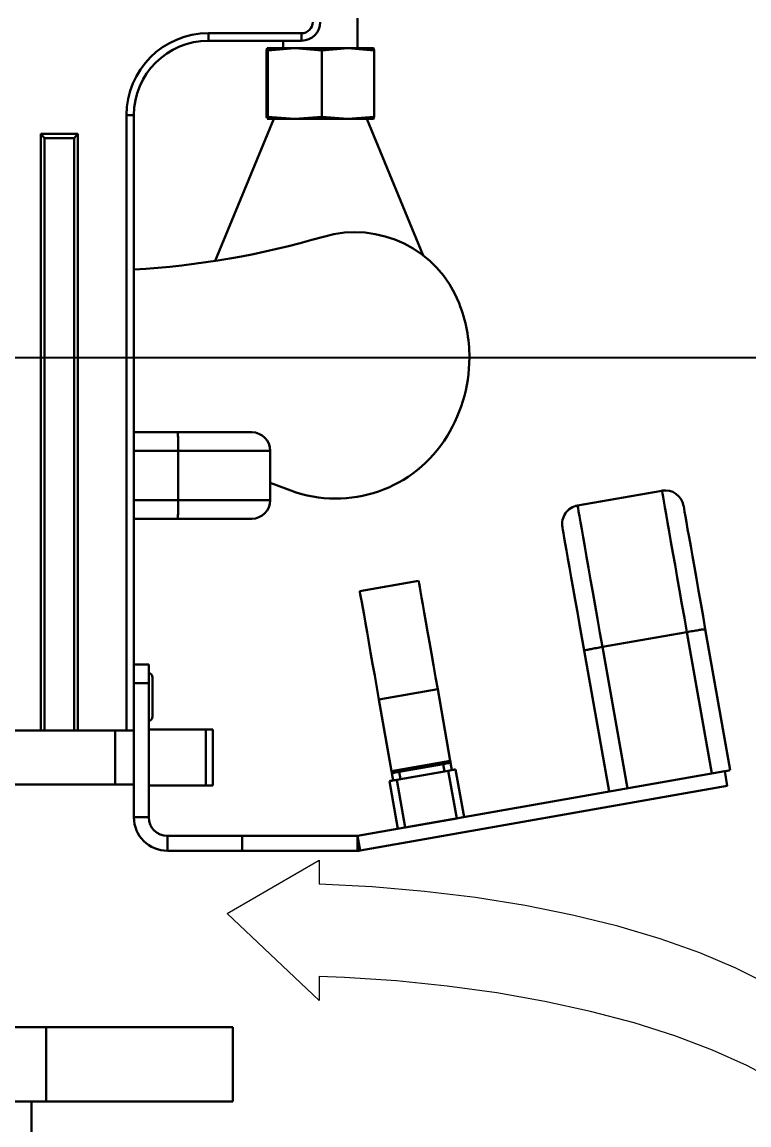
# Model space of a CAD drawing. Header units: millimetres. Extents: x -2601 to 21461, y 11492 to 21077.
# Drawn here: x 8228.6 to 8423.6, y 15153.8 to 15449.5 of the extents above; entities that cross this region are included whole.
import ezdxf

# ---------------------------------------------------------------- set-up
doc = ezdxf.new("R2010")
doc.units = ezdxf.units.MM
doc.header["$PDSIZE"] = -1
doc.linetypes.add('CENTERX2', pattern=[20.32, 12.7, -2.54, 2.54, -2.54])
doc.layers.add('中心线层', color=1, linetype='CENTERX2')
doc.layers.add('文字层', color=7, linetype='Continuous', lineweight=25)
doc.styles.get("Standard").update_dxf_attribs({"font": ''})
doc.styles.get('Standard').set_extended_font_data('HYSWLongFangSong')
doc.dimstyles.new('ISO-25', dxfattribs={"dimscale": 25, "dimtxt": 3.5, "dimasz": 1.6, "dimexe": 1.25, "dimexo": 0.625, "dimtad": 1, "dimdec": 0, "dimzin": 9, "dimdsep": 46, "dimtxsty": 'Standard', "dimcen": 2.5, "dimadec": 0, "dimazin": 2, "dimtfac": 1, "dimtdec": 0, "dimtofl": 0, "dimtmove": 0, "dimatfit": 3, "dimfxl": 1, "dimarcsym": 0})

# ---------------------------------------------------------------- blocks, each defined once
blk = doc.blocks.new('*D26')
at = {"color": 0, "lineweight": -2}
for p, q in [((8144.23, 16009.53), (8785.21, 16009.53)), ((8753.96, 15969.53), (8753.96, 15399.53)), ((8144.23, 15359.53), (8785.21, 15359.53))]:
    blk.add_line(p, q, dxfattribs=at)
at = {"color": 0}
for points in [[(8747.29, 15969.53), (8760.63, 15969.53), (8753.96, 16009.53)], [(8747.29, 15399.53), (8760.63, 15399.53), (8753.96, 15359.53)]]:
    blk.add_solid(points, dxfattribs=at)
at = {"layer": 'Defpoints', "color": 0}
for p in [(8128.61, 16009.53), (8128.61, 15359.53), (8753.96, 15359.53)]:
    blk.add_point(p, dxfattribs=at)
at = {"color": 0, "insert": (8694.59, 15647.54), "char_height": 87.5, "attachment_point": 5, "rotation": 90}
blk.add_mtext('650', dxfattribs=at)
blk = doc.blocks.new('*D27')
at = {"color": 0, "lineweight": -2}
for p, q in [((8144.23, 15359.53), (8786.74, 15359.53)), ((8755.49, 15319.53), (8755.49, 14835.03)), ((8360.73, 14795.03), (8786.74, 14795.03))]:
    blk.add_line(p, q, dxfattribs=at)
at = {"color": 0}
for points in [[(8748.82, 15319.53), (8762.15, 15319.53), (8755.49, 15359.53)], [(8748.82, 14835.03), (8762.15, 14835.03), (8755.49, 14795.03)]]:
    blk.add_solid(points, dxfattribs=at)
at = {"layer": 'Defpoints', "color": 0}
for p in [(8128.61, 15359.53), (8345.11, 14795.03), (8755.49, 14795.03)]:
    blk.add_point(p, dxfattribs=at)
at = {"color": 0, "insert": (8696.11, 15077.28), "char_height": 87.5, "attachment_point": 5, "rotation": 90}
blk.add_mtext('564', dxfattribs=at)
blk = doc.blocks.new('1111')
at = {"layer": '中心线层', "color": 0, "linetype": 'Continuous', "lineweight": 0}
for p, q in [((3648.14, -2830.89), (3672.84, -2816.56)), ((3672.84, -2816.56), (3672.84, -2823.05)), ((3687.08, -2823.77), (3672.84, -2823.05)), ((3701.1, -2824.98), (3687.08, -2823.77)), ((3714.8, -2826.65), (3701.1, -2824.98)), ((3728.07, -2828.77), (3714.8, -2826.65)), ((3740.81, -2831.34), (3728.07, -2828.77)), ((3672.84, -2854.23), (3648.14, -2830.89)), ((3752.92, -2834.32), (3740.81, -2831.34)), ((3764.32, -2837.71), (3752.92, -2834.32)), ((3774.91, -2841.46), (3764.32, -2837.71)), ((3784.61, -2845.56), (3774.91, -2841.46)), ((3672.84, -2847.74), (3672.84, -2854.23)), ((3679.63, -2848.03), (3672.84, -2847.8)), ((3693.55, -2848.96), (3679.63, -2848.03)), ((3793.36, -2849.96), (3784.61, -2845.56)), ((3707.21, -2850.35), (3693.55, -2848.96)), ((3720.52, -2852.19), (3707.21, -2850.35)), ((3801.07, -2854.65), (3793.36, -2849.96)), ((3733.36, -2854.47), (3720.52, -2852.19)), ((3745.66, -2857.16), (3733.36, -2854.47)), ((3807.71, -2859.58), (3801.07, -2854.65)), ((3757.31, -2860.25), (3745.66, -2857.16)), ((3813.2, -2864.71), (3807.71, -2859.58)), ((3768.24, -2863.71), (3757.31, -2860.25)), ((3778.35, -2867.53), (3768.24, -2863.71)), ((3817.52, -2870.01), (3813.2, -2864.71)), ((3787.59, -2871.66), (3778.35, -2867.53)), ((3795.87, -2876.09), (3787.59, -2871.66)), ((3820.63, -2875.43), (3817.52, -2870.01)), ((3803.15, -2880.78), (3795.87, -2876.09)), ((3822.5, -2880.94), (3820.63, -2875.43)), ((3809.35, -2885.69), (3803.15, -2880.78)), ((3823.13, -2886.49), (3822.5, -2880.94)), ((3814.45, -2890.78), (3809.35, -2885.69)), ((3823.13, -2911.19), (3823.13, -2886.49)), ((3823.13, -2911.19), (3823.13, -2886.49)), ((3818.4, -2896.03), (3814.45, -2890.78)), ((3823.13, -2892.5), (3818.4, -2901.65)), ((3819.45, -2898.07), (3818.4, -2896.03)), ((3818.4, -2901.65), (3814.45, -2906.9)), ((3814.45, -2906.9), (3809.35, -2912)), ((3809.35, -2912), (3803.15, -2916.91)), ((3823.13, -2911.19), (3822.5, -2916.74)), ((3803.15, -2916.91), (3795.87, -2921.59)), ((3822.5, -2916.74), (3820.63, -2922.25)), ((3795.87, -2921.59), (3787.59, -2926.02)), ((3820.63, -2922.25), (3817.52, -2927.67)), ((3787.59, -2926.02), (3778.35, -2930.15)), ((3817.52, -2927.67), (3813.2, -2932.97)), ((3778.35, -2930.15), (3768.24, -2933.97)), ((3813.2, -2932.97), (3807.71, -2938.1)), ((3768.24, -2933.97), (3757.31, -2937.43)), ((3757.31, -2937.43), (3745.66, -2940.52)), ((3807.71, -2938.1), (3801.07, -2943.03)), ((3745.66, -2940.52), (3733.36, -2943.21)), ((3672.84, -2943.39), (3648.14, -2966.73)), ((3672.84, -2949.88), (3672.84, -2943.39)), ((3720.52, -2945.49), (3707.21, -2947.33)), ((3733.36, -2943.21), (3720.52, -2945.49)), ((3801.07, -2943.03), (3793.36, -2947.72)), ((3707.21, -2947.33), (3693.55, -2948.72)), ((3793.36, -2947.72), (3784.61, -2952.13)), ((3679.63, -2949.65), (3672.84, -2949.88)), ((3693.55, -2948.72), (3679.63, -2949.65)), ((3784.61, -2952.13), (3774.91, -2956.22)), ((3774.91, -2956.22), (3764.32, -2959.98)), ((3764.32, -2959.98), (3752.92, -2963.36)), ((3752.92, -2963.36), (3740.81, -2966.34)), ((3740.81, -2966.34), (3728.07, -2968.91)), ((3648.14, -2966.73), (3672.84, -2981.06)), ((3728.07, -2968.91), (3714.8, -2971.04)), ((3714.8, -2971.04), (3701.1, -2972.71)), ((3687.08, -2973.91), (3672.84, -2974.63)), ((3672.84, -2981.06), (3672.84, -2974.58)), ((3701.1, -2972.71), (3687.08, -2973.91))]:
    blk.add_line(p, q, dxfattribs=at)

msp = doc.modelspace()

# ---------------------------------------------------------------- linework, layer by layer
at = {"color": 161, "lineweight": 30, "true_color": 0x67adff}
for p, q in [((8318.61, 15442.53), (8318.61, 15450.53)), ((8278.61, 15446.53), (8303.61, 15446.53)), ((8278.61, 15444.53), (8278.61, 15446.53)), ((8303.61, 15444.53), (8278.61, 15444.53)), ((8298.61, 15444.53), (8298.61, 15442.53)), ((8303.61, 15444.53), (8303.61, 15446.53)), ((8294.15, 15441.93), (8294.34, 15442.53)), ((8294.15, 15441.93), (8294.15, 15424.12)), ((8301.76, 15442.53), (8294.34, 15442.53)), ((8294.53, 15441.93), (8301.76, 15442.53)), ((8294.53, 15441.93), (8294.53, 15424.12)), ((8301.76, 15442.53), (8308.99, 15441.93)), ((8316.02, 15442.53), (8301.76, 15442.53)), ((8308.99, 15441.93), (8316.02, 15442.53)), ((8308.99, 15441.93), (8308.99, 15424.12)), ((8316.02, 15442.53), (8323.06, 15441.93)), ((8322.87, 15442.53), (8316.02, 15442.53)), ((8322.88, 15442.52), (8322.88, 15442.53)), ((8323.06, 15441.93), (8323.06, 15424.12)), ((8256.61, 15259.53), (8256.61, 15424.53)), ((8258.61, 15424.53), (8256.61, 15424.53)), ((8258.61, 15424.53), (8258.61, 15277.28)), ((8280.38, 15385.47), (8296.11, 15423.53)), ((8294.23, 15423.88), (8294.15, 15424.12)), ((8294.34, 15423.53), (8294.34, 15423.55)), ((8294.34, 15423.53), (8294.34, 15423.53)), ((8296.11, 15423.53), (8294.34, 15423.53)), ((8294.34, 15423.53), (8294.34, 15423.53)), ((8301.76, 15423.53), (8294.53, 15424.12)), ((8296.11, 15423.53), (8321.11, 15423.53)), ((8308.99, 15424.12), (8301.76, 15423.53)), ((8316.02, 15423.53), (8308.99, 15424.12)), ((8323.06, 15424.12), (8316.02, 15423.53)), ((8322.87, 15423.53), (8321.11, 15423.53)), ((8321.11, 15423.53), (8336.23, 15386.94)), ((8322.88, 15423.53), (8322.88, 15423.53)), ((8233.61, 15259.53), (8233.61, 15419.53)), ((8233.61, 15419.53), (8233.62, 15419.53)), ((8234.61, 15418.38), (8233.62, 15419.53)), ((8233.62, 15419.53), (8243.6, 15419.53)), ((8234.61, 15418.38), (8234.61, 15259.53)), ((8242.61, 15418.38), (8234.61, 15418.38)), ((8243.6, 15419.53), (8242.61, 15418.38)), ((8242.61, 15259.53), (8242.61, 15418.38)), ((8243.6, 15419.53), (8243.61, 15419.53)), ((8243.61, 15419.53), (8243.61, 15259.53)), ((8258.61, 15339.53), (8270.33, 15339.53)), ((8270.33, 15339.53), (8290.21, 15339.53)), ((8270.51, 15334.53), (8258.61, 15334.53)), ((8270.51, 15334.53), (8270.51, 15321.33)), ((8295.21, 15334.53), (8270.51, 15334.53)), ((8295.21, 15321.33), (8295.21, 15334.53)), ((8295.21, 15325.97), (8299.25, 15324.45)), ((8400.27, 15323.86), (8377.62, 15319.87)), ((8258.61, 15321.33), (8270.51, 15321.33)), ((8270.51, 15321.33), (8295.21, 15321.33)), ((8270.33, 15316.33), (8258.61, 15316.33)), ((8290.21, 15316.33), (8270.33, 15316.33)), ((8334.98, 15299.66), (8319.22, 15296.88)), ((8406.96, 15285.95), (8384.31, 15281.95)), ((8413.64, 15248.03), (8406.96, 15285.95)), ((8411.9, 15286.69), (8418.57, 15248.9)), ((8384.31, 15281.95), (8390.99, 15244.04)), ((8386.07, 15243.17), (8379.4, 15280.96)), ((8258.61, 15277.28), (8262.61, 15277.28)), ((8258.61, 15272.28), (8258.61, 15277.28)), ((8262.61, 15277.28), (8262.61, 15272.28)), ((8263.61, 15273.76), (8263.61, 15263.3)), ((8262.61, 15272.28), (8258.61, 15272.28)), ((8258.61, 15236.28), (8258.61, 15272.28)), ((8262.61, 15236.28), (8262.61, 15272.28)), ((8340.1, 15270.61), (8324.35, 15267.83)), ((8340.1, 15270.61), (8343.49, 15251.4)), ((8324.35, 15267.83), (8327.73, 15248.62)), ((8211.81, 15259.53), (8253.61, 15259.53)), ((8242.61, 15259.53), (8234.61, 15259.53)), ((8253.61, 15259.53), (8258.61, 15259.53)), ((8253.61, 15245.03), (8253.61, 15259.53)), ((8277.87, 15259.78), (8262.61, 15259.78)), ((8277.87, 15259.78), (8277.87, 15244.78)), ((8279.81, 15259.78), (8277.87, 15259.78)), ((8279.81, 15259.78), (8279.81, 15244.78)), ((8343.49, 15251.4), (8327.73, 15248.62)), ((8341.61, 15250.56), (8329.79, 15248.48)), ((8341.96, 15248.59), (8341.61, 15250.56)), ((8343.58, 15250.91), (8343.92, 15248.94)), ((8344.91, 15249.11), (8347.17, 15236.31)), ((8318.61, 15231.28), (8417.09, 15248.64)), ((8329.44, 15233.19), (8327.18, 15245.99)), ((8328.17, 15246.16), (8327.82, 15248.13)), ((8329.15, 15246.34), (8342.94, 15248.77)), ((8329.15, 15246.34), (8331.41, 15233.53)), ((8329.79, 15248.48), (8330.14, 15246.51)), ((8341.96, 15248.59), (8330.14, 15246.51)), ((8345.2, 15235.96), (8342.94, 15248.77)), ((8417.09, 15248.64), (8417.78, 15244.7)), ((8253.61, 15245.03), (8211.81, 15245.03)), ((8253.61, 15245.03), (8258.61, 15245.03)), ((8277.87, 15244.78), (8262.61, 15244.78)), ((8279.81, 15244.78), (8277.87, 15244.78)), ((8319.3, 15227.34), (8417.78, 15244.7)), ((8262.61, 15236.28), (8258.61, 15236.28)), ((8331.41, 15233.53), (8345.2, 15235.96)), ((8267.61, 15231.28), (8267.61, 15227.28)), ((8287.61, 15231.28), (8267.61, 15231.28)), ((8287.61, 15231.28), (8318.61, 15231.28)), ((8287.61, 15227.28), (8287.61, 15231.28)), ((8318.61, 15227.28), (8318.61, 15231.28)), ((8319.3, 15227.34), (8318.61, 15231.28)), ((8267.61, 15227.28), (8287.61, 15227.28)), ((8287.61, 15227.28), (8318.61, 15227.28)), ((8121.88, 15180.03), (8235.11, 15180.03)), ((8235.11, 15160.03), (8235.11, 15180.03)), ((8235.11, 15180.03), (8285.11, 15180.03)), ((8285.11, 15180.03), (8285.11, 15160.03)), ((7995.11, 15160.03), (8235.11, 15160.03)), ((8231.11, 15132.53), (8231.11, 15160.03)), ((8285.11, 15160.03), (8235.11, 15160.03))]:
    msp.add_line(p, q, dxfattribs=at)
at = {"color": 161, "lineweight": 30, "true_color": 0x67adff, "flags": 128}
for points in [[(8406.96, 15285.95), (8406.29, 15289.72), (8405.63, 15293.44), (8404.99, 15297.08), (8404.37, 15300.6), (8403.78, 15303.97), (8403.22, 15307.15), (8402.69, 15310.13), (8402.21, 15312.87), (8401.77, 15315.35), (8401.38, 15317.55), (8401.05, 15319.44), (8400.77, 15321.01), (8400.55, 15322.25), (8400.4, 15323.14), (8400.3, 15323.68), (8400.27, 15323.86)], [(8377.62, 15319.87), (8377.65, 15319.69), (8377.75, 15319.15), (8377.9, 15318.26), (8378.12, 15317.02), (8378.4, 15315.45), (8378.73, 15313.55), (8379.12, 15311.36), (8379.56, 15308.88), (8380.04, 15306.14), (8380.57, 15303.16), (8381.13, 15299.97), (8381.72, 15296.61), (8382.34, 15293.09), (8382.98, 15289.45), (8383.64, 15285.73), (8384.31, 15281.95)], [(8406.06, 15319.81), (8406.09, 15319.63), (8406.19, 15319.09), (8406.34, 15318.21), (8406.56, 15316.98), (8406.84, 15315.43), (8407.16, 15313.56), (8407.55, 15311.4), (8407.98, 15308.96), (8408.45, 15306.28), (8408.96, 15303.38), (8409.5, 15300.29), (8410.08, 15297.04), (8410.67, 15293.67), (8411.28, 15290.21), (8411.9, 15286.69)], [(8379.4, 15280.96), (8378.78, 15284.48), (8378.17, 15287.94), (8377.58, 15291.31), (8377.01, 15294.56), (8376.46, 15297.65), (8375.95, 15300.55), (8375.48, 15303.23), (8375.05, 15305.67), (8374.67, 15307.83), (8374.34, 15309.7), (8374.06, 15311.25), (8373.85, 15312.48), (8373.69, 15313.36), (8373.6, 15313.9), (8373.56, 15314.08)], [(8334.98, 15299.66), (8335.01, 15299.48), (8335.11, 15298.93), (8335.27, 15298.03), (8335.49, 15296.78), (8335.77, 15295.2), (8336.1, 15293.32), (8336.48, 15291.15), (8336.91, 15288.72), (8337.38, 15286.06), (8337.88, 15283.21), (8338.41, 15280.2), (8338.96, 15277.07), (8339.53, 15273.86), (8340.1, 15270.61)], [(8319.22, 15296.88), (8319.26, 15296.7), (8319.35, 15296.15), (8319.51, 15295.25), (8319.73, 15294), (8320.01, 15292.43), (8320.34, 15290.54), (8320.73, 15288.37), (8321.15, 15285.94), (8321.62, 15283.28), (8322.12, 15280.43), (8322.66, 15277.42), (8323.21, 15274.29), (8323.77, 15271.08), (8324.35, 15267.83)], [(8341.61, 15250.56), (8341.99, 15250.63), (8342.36, 15250.7), (8342.7, 15250.76), (8343, 15250.81), (8343.25, 15250.85), (8343.43, 15250.88), (8343.54, 15250.9), (8343.58, 15250.91)], [(8342.94, 15248.77), (8343.32, 15248.83), (8343.69, 15248.9), (8344.03, 15248.96), (8344.33, 15249.01), (8344.58, 15249.06), (8344.76, 15249.09), (8344.87, 15249.11), (8344.91, 15249.11)], [(8418.57, 15248.9), (8418.47, 15248.88), (8418.19, 15248.83), (8417.74, 15248.75), (8417.12, 15248.65), (8417.09, 15248.64)], [(8327.18, 15245.99), (8327.22, 15245.99), (8327.33, 15246.01), (8327.52, 15246.05), (8327.76, 15246.09), (8328.06, 15246.14), (8328.4, 15246.2), (8328.77, 15246.27), (8329.15, 15246.34)], [(8327.82, 15248.13), (8327.86, 15248.14), (8327.97, 15248.16), (8328.15, 15248.19), (8328.4, 15248.23), (8328.7, 15248.29), (8329.04, 15248.35), (8329.41, 15248.41), (8329.79, 15248.48)]]:
    msp.add_lwpolyline(points, dxfattribs=at)
at = {"color": 161, "lineweight": 30, "true_color": 0x67adff}
for centre, radius, start, end in [((8303.61, 15449.53), 3, 270, 0), ((8303.61, 15449.53), 5, 270, 0), ((8278.61, 15424.53), 22, 90, 180), ((8278.61, 15424.53), 20, 90, 180), ((8244.91, 15612.72), 230, 273.4155, 286.3083), ((8317.91, 15363.18), 30, 21.4551, 106.3083), ((8308.61, 15359.53), 40, 0, 21.4551), ((8308.61, 15359.53), 40, 326.0876, 0), ((8290.21, 15334.53), 5, 0, 90), ((8312.76, 15356.74), 35, 247.3076, 326.0876), ((8401.14, 15318.94), 5, 10, 100), ((8290.21, 15321.33), 5, 270, 0), ((8378.49, 15314.94), 5, 100, 190), ((8262.34, 15273.76), 1.27, 0, 77.7253), ((8262.34, 15263.3), 1.27, 282.2747, 0), ((8258.04, 15236.09), 86.82, 9.8307, 10.1607), ((8429.62, 15266.33), 103.42, 189.8572, 190.1342), ((8267.61, 15236.28), 9, 180, 270), ((8267.61, 15236.28), 5, 180, 270), ((8318.61, 15231.28), 4, 270, 280)]:
    msp.add_arc(centre, radius, start, end, dxfattribs=at)
for points, knots in [([(8294.34, 15442.53), (8294.39, 15442.46), (8294.46, 15442.37), (8294.52, 15442.01), (8294.53, 15441.93)], [0, 0, 0, 0, 0.774981, 1, 1, 1, 1]), ([(8323.06, 15441.93), (8323.05, 15442.01), (8322.98, 15442.37), (8322.92, 15442.46), (8322.87, 15442.53)], [0, 0, 0, 0, 0.225021, 1, 1, 1, 1]), ([(8294.53, 15424.12), (8294.52, 15424.04), (8294.46, 15423.68), (8294.39, 15423.59), (8294.34, 15423.53)], [0, 0, 0, 0, 0.225019, 1, 1, 1, 1]), ([(8322.87, 15423.53), (8322.92, 15423.59), (8322.98, 15423.68), (8323.05, 15424.04), (8323.06, 15424.12)], [0, 0, 0, 0, 0.77498, 1, 1, 1, 1]), ([(8270.33, 15339.53), (8270.33, 15339.53), (8270.35, 15339.52), (8270.38, 15339.42), (8270.43, 15338.85), (8270.47, 15337.71), (8270.5, 15336.21), (8270.51, 15335.09), (8270.51, 15334.53)], [0, 0, 0, 0, 0.006649, 0.141691, 0.356379, 0.570936, 0.785467, 1, 1, 1, 1]), ([(8270.51, 15321.33), (8270.51, 15320.76), (8270.5, 15319.64), (8270.47, 15318.14), (8270.43, 15317.01), (8270.38, 15316.44), (8270.35, 15316.33), (8270.33, 15316.33), (8270.33, 15316.33)], [0, 0, 0, 0, 0.214533, 0.429064, 0.64362, 0.858309, 0.993351, 1, 1, 1, 1]), ([(8406.96, 15285.95), (8407.51, 15286.04), (8408.62, 15286.24), (8410.09, 15286.47), (8411.22, 15286.64), (8411.79, 15286.7), (8411.9, 15286.7), (8411.9, 15286.69), (8411.9, 15286.69)], [0, 0, 0, 0, 0.214594, 0.429169, 0.643805, 0.858512, 0.992255, 1, 1, 1, 1]), ([(8379.4, 15280.96), (8379.4, 15280.96), (8379.4, 15280.97), (8379.51, 15281.01), (8380.06, 15281.15), (8381.18, 15281.38), (8382.65, 15281.66), (8383.75, 15281.85), (8384.31, 15281.95)], [0, 0, 0, 0, 0.007746, 0.14149, 0.356192, 0.570812, 0.785394, 1, 1, 1, 1])]:
    msp.add_open_spline(points, degree=3, knots=knots, dxfattribs=at)

# ---------------------------------------------------------------- block references
at = {"layer": '文字层', "linetype": 'Continuous', "lineweight": 15}
msp.add_blockref('1111', (4635.48, 18041.38), dxfattribs=at)

# ---------------------------------------------------------------- dimensions: what is measured, and where the dimension line sits
for base, p1, p2, angle, picture, middle, dimtype in [((8753.96, 15359.53), (8128.61, 16009.53), (8128.61, 15359.53), 270, '*D26', (8753.96, 15647.54), 161), ((8755.486473, 14795.025541), (8128.607568, 15359.52554), (8345.107487, 14795.025541), 90, '*D27', (8755.486473, 15077.27554), 160)]:
    dim = msp.add_linear_dim(base=base, p1=p1, p2=p2, angle=angle, dimstyle='ISO-25')
    dim.commit()
    dim.dimension.update_dxf_attribs({"geometry": picture, "text_midpoint": middle, "dimtype": dimtype})

doc.saveas('drawing.dxf')
